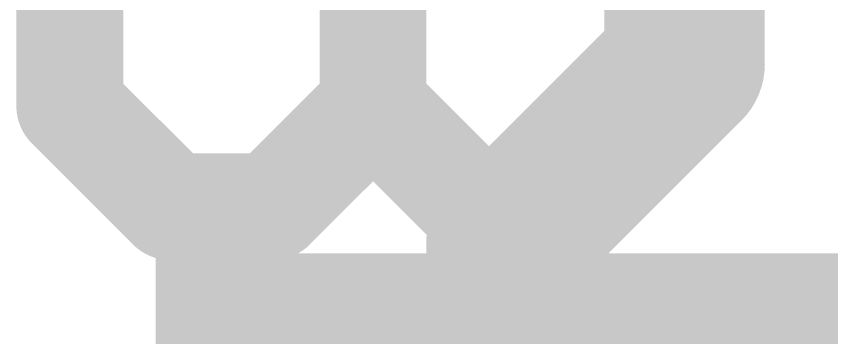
# Model space of a CAD drawing. Extents: x -37 to 70, y -23 to 28.
# Drawn here: x 5.651 to 6.814, y 14.85 to 15.308 of the extents above; entities that cross this region are included whole.
import ezdxf

# ---------------------------------------------------------------- set-up
doc = ezdxf.new("R2010")
doc.units = 0
for name, color, linetype in [('1', 12, 'CONTINUOUS'), ('22', 40, 'CONTINUOUS'), ('51', 53, 'CONTINUOUS')]:
    doc.layers.add(name, color=color, linetype=linetype)

# ---------------------------------------------------------------- blocks, each defined once
blk = doc.blocks.new('RECT')
blk.add_solid([(-0.5, -0.5), (0.5, -0.5), (-0.5, 0.5), (0.5, 0.5)])

msp = doc.modelspace()

# ---------------------------------------------------------------- linework, layer by layer
at = {"layer": '1', "const_width": 0.2286}
for points in [[(6.604, 15.24), (6.604, 15.766)], [(6.35, 14.986), (6.604, 15.24)], [(6.35, 13.97), (6.35, 14.986)]]:
    msp.add_lwpolyline(points, dxfattribs=at)
at = {"layer": '1', "const_width": 0.1143}
for points in [[(6.6444, 15.1996, 1), (6.5636, 15.2804)], [(6.5469, 15.24, 1), (6.6612, 15.24)], [(6.4072, 14.986, 1), (6.2929, 14.986)], [(6.3096, 15.0264, 1), (6.3904, 14.9456)]]:
    msp.add_lwpolyline(points, format="xyb", dxfattribs=at)
at = {"layer": '22', "const_width": 0.1524}
for points in [[(5.7277, 15.4685), (5.7277, 15.1804)], [(6.1599, 15.1804), (6.1599, 15.4685)], [(6.592, 15.1804), (6.592, 15.4685)], [(5.7277, 15.1804), (5.8718, 15.0364)], [(6.0158, 15.0364), (6.1599, 15.1804)], [(6.1599, 15.1804), (6.3039, 15.0364)], [(6.448, 15.0364), (6.592, 15.1804)], [(5.8718, 15.0364), (6.0158, 15.0364)], [(6.3039, 15.0364), (6.448, 15.0364)]]:
    msp.add_lwpolyline(points, dxfattribs=at)
at = {"layer": '22', "const_width": 0.0762}
for points in [[(5.7546, 15.2074, 1), (5.7008, 15.1535)], [(6.1868, 15.2074, 1), (6.1329, 15.1535)], [(6.1868, 15.1535, 1), (6.1329, 15.2074)], [(6.619, 15.1535, 1), (6.5651, 15.2074)], [(5.6896, 15.1804, 1), (5.7658, 15.1804)], [(6.1218, 15.1804, 1), (6.198, 15.1804)], [(6.5539, 15.1804, 1), (6.6301, 15.1804)], [(5.8718, 15.0745, 1), (5.8718, 14.9983)], [(6.0158, 14.9983, 1), (6.0158, 15.0745)], [(6.3039, 15.0745, 1), (6.3039, 14.9983)], [(6.448, 14.9983, 1), (6.448, 15.0745)], [(5.8448, 15.0094, 1), (5.8987, 15.0633)], [(5.9889, 15.0633, 1), (6.0428, 15.0094)], [(6.277, 15.0094, 1), (6.3309, 15.0633)], [(6.421, 15.0633, 1), (6.4749, 15.0094)]]:
    msp.add_lwpolyline(points, format="xyb", dxfattribs=at)

# ---------------------------------------------------------------- block references
at = {"layer": '1', "xscale": 1.9, "yscale": 0.9, "rotation": 270}
msp.add_blockref('RECT', (6.35, 13.97), dxfattribs=at)
at = {"layer": '51', "xscale": 2, "rotation": 270}
msp.add_blockref('RECT', (6.35, 13.97), dxfattribs=at)

doc.saveas('drawing.dxf')
